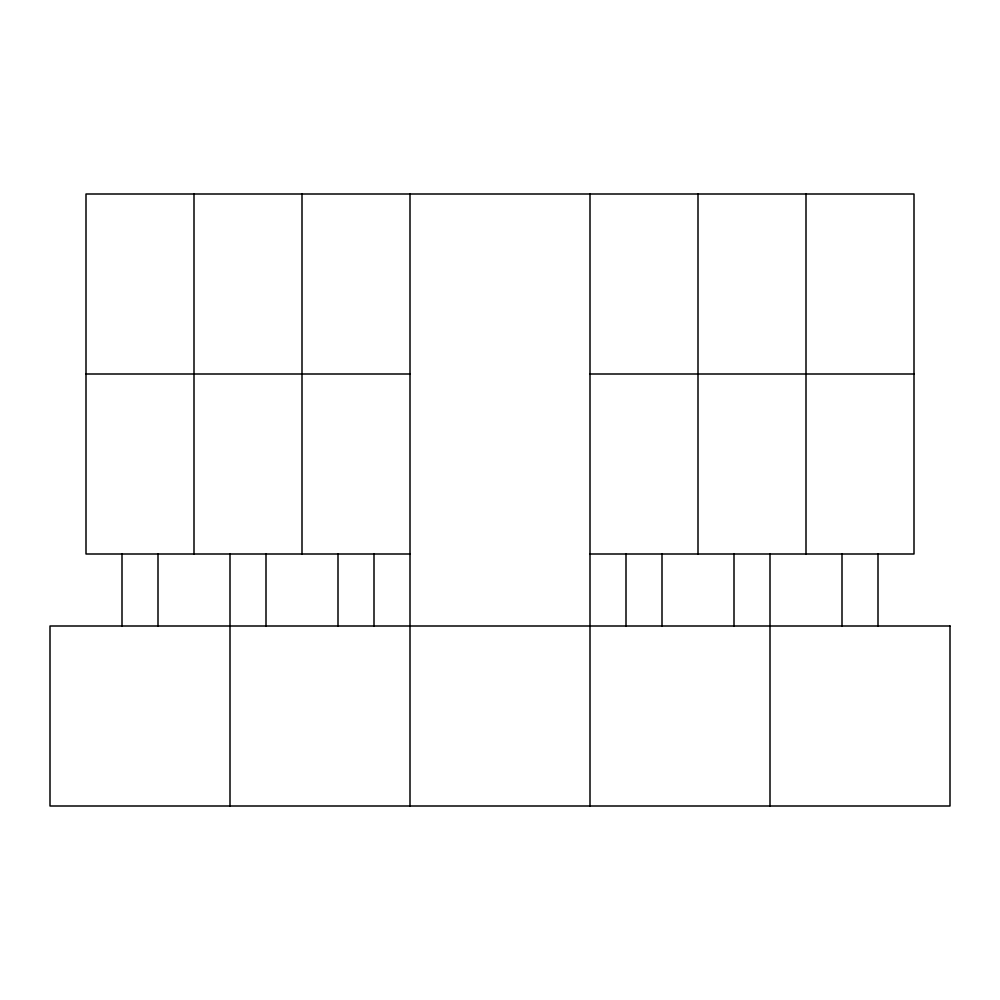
<?xml version="1.0" encoding="UTF-8"?>
<svg xmlns="http://www.w3.org/2000/svg" width="1000" height="1000" viewBox="0 0 1000 1000"><rect width="100%" height="100%" fill="white"/><g stroke="black" fill="none" stroke-linecap="round" stroke-linejoin="round"><path stroke-width="1.5" d="M86 374L410 374M590 374L914 374M410 554L86 554L86 194L914 194L914 554L590 554M878 554L878 626M842 554L842 626M806 194L806 554M770 554L770 806M734 554L734 626M698 194L698 554M662 554L662 626M626 554L626 626M590 194L590 806M410 194L410 806M374 554L374 626M338 554L338 626M302 194L302 554M266 554L266 626M230 554L230 806M194 194L194 554M158 554L158 626M122 554L122 626M950 626L50 626L50 806L950 806L950 626"/></g></svg>
